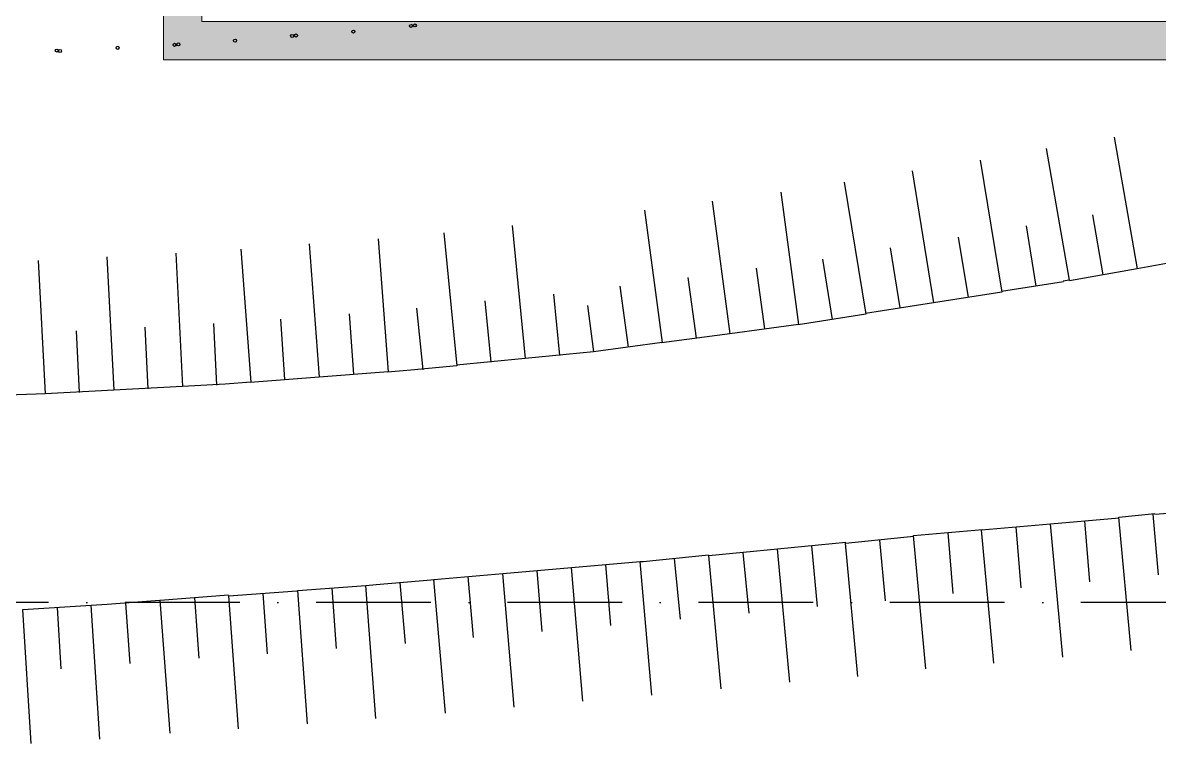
# Model space of a CAD drawing. Header units: millimetres. Extents: x 1353783 to 6492029790, y -7276956 to -512500.
# Drawn here: x 9984494 to 9987467, y -2828876 to -2826985 of the extents above; entities that cross this region are included whole.
import ezdxf

# ---------------------------------------------------------------- set-up
doc = ezdxf.new("R2010")
doc.units = ezdxf.units.MM
doc.linetypes.add('482 Границы районов', pattern=[5, 3, -1, 0, -1])
doc.linetypes.add('CONTI', pattern=[0])
doc.layers.get('0').update_dxf_attribs({"lineweight": 5})
doc.layers.add('SIT_LРЕЛЬЕФ', color=7, linetype='CONTI')
doc.layers.add('РЕЛЬЕФ', color=7, linetype='CONTI')
doc.layers.add('ГП-Граница учасика ИЖС', color=3, linetype='Continuous', lineweight=5)

# ---------------------------------------------------------------- blocks, each defined once
blk = doc.blocks.new('амвамвам')
at = {"lineweight": 30, "ltscale": 100, "true_color": 0x939598}
h = blk.add_hatch(color=252, dxfattribs=at)
h.dxf.hatch_style = 1
h.paths.add_polyline_path([(9894780, -3525392), (9894780, -3524892), (9899130, -3524892), (9899130, -3525392)], flags=17)
h.paths.add_polyline_path([(9891980, -3525392), (9891980, -3524892), (9880530, -3524892), (9880530, -3539792), (9906030, -3539792), (9906530, -3539792), (9906530, -3522392), (9906030, -3522392), (9906030, -3539292), (9881030, -3539292), (9881030, -3525392)])
at = {"color": 251, "lineweight": 15, "ltscale": 100, "true_color": 0x636466}
blk.add_lwpolyline([(9891980, -3525392), (9891980, -3524892), (9880530, -3524892), (9880530, -3539792), (9906030, -3539792), (9906530, -3539792), (9906530, -3522392), (9906030, -3522392), (9906030, -3539292), (9881030, -3539292), (9881030, -3525392)], close=True, dxfattribs=at)
blk = doc.blocks.new('оо')
at = {"layer": 'SIT_LРЕЛЬЕФ', "color": 9, "true_color": 0xc7c8ca}
for p, q in [((222854.933, -3431712.922), (222854.483, -3431714.612)), ((222855.803, -3431713.152), (222855.353, -3431714.842)), ((222856.673, -3431713.382), (222856.223, -3431715.072)), ((222857.503, -3431713.592), (222857.093, -3431715.292)), ((222858.373, -3431713.802), (222857.963, -3431715.502)), ((222855.123, -3431713.952), (222854.913, -3431714.732)), ((222859.253, -3431714.012), (222858.843, -3431715.712)), ((222855.993, -3431714.182), (222855.783, -3431714.962)), ((222860.093, -3431714.202), (222859.723, -3431715.912)), ((222854.373, -3431714.582), (222853.613, -3431714.362)), ((222860.973, -3431714.382), (222860.603, -3431716.092)), ((222856.863, -3431714.412), (222856.653, -3431715.192)), ((222854.483, -3431714.612), (222854.373, -3431714.582)), ((222855.353, -3431714.842), (222854.483, -3431714.612)), ((222857.713, -3431714.622), (222857.523, -3431715.392)), ((222858.593, -3431714.832), (222858.403, -3431715.602)), ((222862.683, -3431714.722), (222862.373, -3431716.442)), ((222856.223, -3431715.072), (222855.353, -3431714.842)), ((222863.563, -3431714.882), (222863.253, -3431716.602)), ((222856.763, -3431715.212), (222856.223, -3431715.072)), ((222859.453, -3431715.032), (222859.283, -3431715.822)), ((222864.453, -3431715.042), (222864.143, -3431716.762)), ((222857.093, -3431715.292), (222856.763, -3431715.212)), ((222860.333, -3431715.212), (222860.163, -3431716.002)), ((222865.283, -3431715.172), (222865.023, -3431716.902)), ((222857.963, -3431715.502), (222857.083, -3431715.292)), ((222861.213, -3431715.402), (222861.043, -3431716.192)), ((222866.173, -3431715.302), (222865.913, -3431717.032)), ((222858.843, -3431715.712), (222857.963, -3431715.502)), ((222862.073, -3431715.572), (222861.933, -3431716.362)), ((222867.063, -3431715.442), (222866.803, -3431717.172)), ((222867.933, -3431715.562), (222867.693, -3431717.292)), ((222859.133, -3431715.782), (222858.833, -3431715.712)), ((222861.593, -3431715.682), (222861.483, -3431716.282)), ((222862.953, -3431715.732), (222862.813, -3431716.522)), ((222868.823, -3431715.692), (222868.583, -3431717.422)), ((222859.723, -3431715.912), (222859.133, -3431715.782)), ((222860.603, -3431716.092), (222859.723, -3431715.902)), ((222863.843, -3431715.892), (222863.703, -3431716.682)), ((222861.483, -3431716.282), (222860.603, -3431716.092)), ((222864.703, -3431716.042), (222864.583, -3431716.832)), ((222865.593, -3431716.172), (222865.473, -3431716.962)), ((222862.373, -3431716.442), (222861.483, -3431716.282)), ((222866.483, -3431716.312), (222866.363, -3431717.102)), ((222863.253, -3431716.602), (222862.363, -3431716.442)), ((222867.373, -3431716.442), (222867.253, -3431717.232)), ((222864.143, -3431716.762), (222863.253, -3431716.602)), ((222868.243, -3431716.572), (222868.133, -3431717.362)), ((222864.193, -3431716.772), (222864.133, -3431716.762)), ((222865.023, -3431716.902), (222864.193, -3431716.772)), ((222865.913, -3431717.032), (222865.023, -3431716.892)), ((222866.803, -3431717.172), (222865.913, -3431717.032)), ((222852.913, -3431718.912), (222853.343, -3431717.212)), ((222853.343, -3431717.212), (222854.213, -3431717.432)), ((222867.613, -3431717.292), (222866.803, -3431717.162)), ((222853.583, -3431718.102), (222853.783, -3431717.322)), ((222867.693, -3431717.292), (222867.613, -3431717.282)), ((222868.583, -3431717.422), (222867.693, -3431717.302)), ((222853.783, -3431719.132), (222854.213, -3431717.432)), ((222854.213, -3431717.432), (222854.413, -3431717.482)), ((222854.413, -3431717.482), (222855.083, -3431717.642)), ((222869.473, -3431717.542), (222868.583, -3431717.422)), ((222854.463, -3431718.312), (222854.653, -3431717.542)), ((222854.683, -3431719.342), (222855.093, -3431717.642)), ((222855.093, -3431717.642), (222855.963, -3431717.852)), ((222855.343, -3431718.522), (222855.533, -3431717.752)), ((222855.553, -3431719.562), (222855.963, -3431717.862)), ((222855.963, -3431717.862), (222856.833, -3431718.072)), ((222856.213, -3431718.742), (222856.403, -3431717.972)), ((222856.433, -3431719.772), (222856.843, -3431718.072)), ((222856.843, -3431718.072), (222857.713, -3431718.282)), ((222857.093, -3431718.952), (222857.283, -3431718.182)), ((222857.303, -3431719.982), (222857.713, -3431718.282)), ((222857.713, -3431718.282), (222857.843, -3431718.312)), ((222857.843, -3431718.312), (222858.593, -3431718.482)), ((222857.973, -3431719.162), (222858.153, -3431718.382)), ((222858.193, -3431720.192), (222858.583, -3431718.482)), ((222858.583, -3431718.482), (222859.463, -3431718.682)), ((222858.843, -3431719.362), (222859.023, -3431718.582)), ((222859.073, -3431720.392), (222859.463, -3431718.682)), ((222859.463, -3431718.682), (222860.343, -3431718.882)), ((222859.723, -3431719.562), (222859.903, -3431718.782)), ((222859.953, -3431720.592), (222860.343, -3431718.882)), ((222860.343, -3431718.882), (222861.223, -3431719.082)), ((222860.603, -3431719.762), (222860.783, -3431718.982)), ((222860.833, -3431720.792), (222861.223, -3431719.082)), ((222861.223, -3431719.082), (222861.263, -3431719.092)), ((222861.263, -3431719.092), (222862.103, -3431719.272)), ((222861.493, -3431719.962), (222861.663, -3431719.182)), ((222861.723, -3431720.992), (222862.103, -3431719.282)), ((222862.103, -3431719.282), (222862.983, -3431719.472)), ((222862.373, -3431720.162), (222862.543, -3431719.382)), ((222862.603, -3431721.182), (222862.983, -3431719.472)), ((222862.983, -3431719.472), (222863.863, -3431719.662)), ((222863.253, -3431720.352), (222863.423, -3431719.572)), ((222863.473, -3431721.382), (222863.853, -3431719.672)), ((222863.853, -3431719.672), (222864.603, -3431719.832)), ((222864.123, -3431720.552), (222864.293, -3431719.772)), ((222864.353, -3431721.562), (222864.733, -3431719.852)), ((222864.603, -3431719.832), (222864.733, -3431719.862)), ((222864.733, -3431719.852), (222865.613, -3431720.052)), ((222864.993, -3431720.732), (222865.173, -3431719.952)), ((222865.223, -3431721.762), (222865.603, -3431720.052)), ((222865.603, -3431720.052), (222866.483, -3431720.252)), ((222865.863, -3431720.932), (222866.043, -3431720.152)), ((222866.103, -3431721.962), (222866.483, -3431720.252)), ((222866.483, -3431720.252), (222867.363, -3431720.452)), ((222866.743, -3431721.132), (222866.923, -3431720.352)), ((222866.983, -3431722.152), (222867.363, -3431720.442)), ((222867.363, -3431720.442), (222867.823, -3431720.542)), ((222867.623, -3431721.322), (222867.803, -3431720.542)), ((222867.823, -3431720.552), (222868.253, -3431720.652))]:
    blk.add_line(p, q, dxfattribs=at)
for centre in [(222856.003, -3431710.382), (222856.043, -3431710.402), (222856.773, -3431710.592), (222857.493, -3431710.782), (222857.543, -3431710.792), (222858.263, -3431710.972), (222858.993, -3431711.142), (222859.043, -3431711.152), (222859.773, -3431711.332), (222860.513, -3431711.492), (222860.563, -3431711.502)]:
    blk.add_circle(centre, 0.02, dxfattribs=at)

msp = doc.modelspace()

# ---------------------------------------------------------------- linework, layer by layer
at = {"layer": 'ГП-Граница учасика ИЖС', "color": 94, "linetype": '482 Границы районов', "lineweight": 30, "ltscale": 100}
for points in [[(9989962.4, -2823601.7), (9990562.4, -2823601.7), (9990562.4, -2828501.7), (9984362.4, -2828501.7), (9984362.4, -2823601.7), (9987152.4, -2823601.7)], [(9989962.4, -2832801.7), (9990562.4, -2832801.7), (9990562.4, -2828501.7), (9984362.4, -2828501.7), (9984362.4, -2832801.7), (9987112.4, -2832801.7)]]:
    msp.add_lwpolyline(points, dxfattribs=at)

# ---------------------------------------------------------------- block references
at = {"color": 1, "lineweight": 30, "xscale": 0.1999999999999998, "yscale": 0.1999999999999998, "zscale": 0.1999999999999998, "rotation": 359.9999889757423}
msp.add_blockref('амвамвам', (8008756.4, -2119122.9), dxfattribs=at)
at = {"layer": 'РЕЛЬЕФ', "color": 240, "lineweight": 30, "true_color": 0xed1f24, "xscale": 200.0000000000001, "yscale": 200.0000000000001, "zscale": 200.0000000000001, "rotation": 17.80578495452471}
msp.add_blockref('оо', (-242329121, 637008728.1), dxfattribs=at)

doc.saveas('drawing.dxf')
